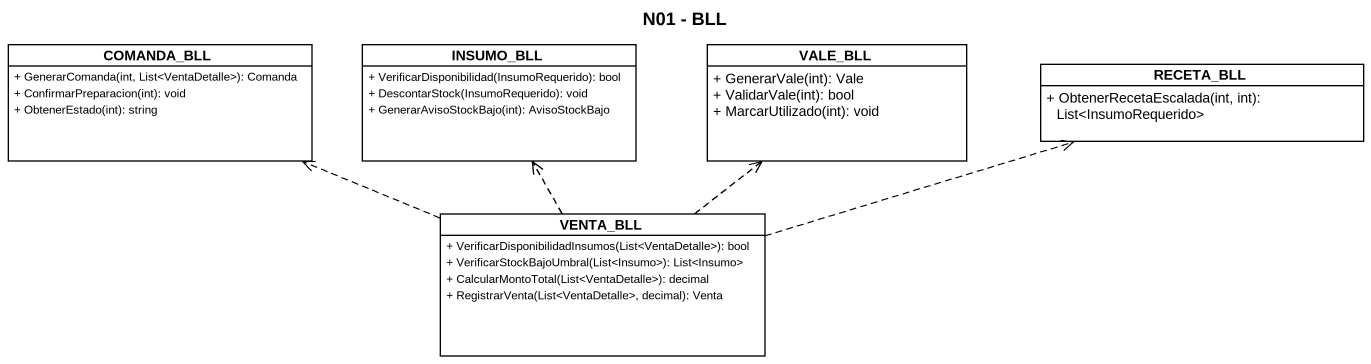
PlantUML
@startuml
title N01 - BLL
hide circle
hide empty members
skinparam classAttributeIconSize 0
class COMANDA_BLL {
  + GenerarComanda(int, List<VentaDetalle>): Comanda
  + ConfirmarPreparacion(int): void
  + ObtenerEstado(int): string
}
class INSUMO_BLL {
  + VerificarDisponibilidad(InsumoRequerido): bool
  + DescontarStock(InsumoRequerido): void
  + GenerarAvisoStockBajo(int): AvisoStockBajo
}
class VALE_BLL {
  + GenerarVale(int): Vale
  + ValidarVale(int): bool
  + MarcarUtilizado(int): void
}
class RECETA_BLL {
  + ObtenerRecetaEscalada(int, int): List<InsumoRequerido>
}
class VENTA_BLL {
  + VerificarDisponibilidadInsumos(List<VentaDetalle>): bool
  + VerificarStockBajoUmbral(List<Insumo>): List<Insumo>
  + CalcularMontoTotal(List<VentaDetalle>): decimal
  + RegistrarVenta(List<VentaDetalle>, decimal): Venta
}
VENTA_BLL .left.> COMANDA_BLL
VENTA_BLL .up.> INSUMO_BLL
VENTA_BLL .up.> VALE_BLL
VENTA_BLL .right.> RECETA_BLL
@enduml
